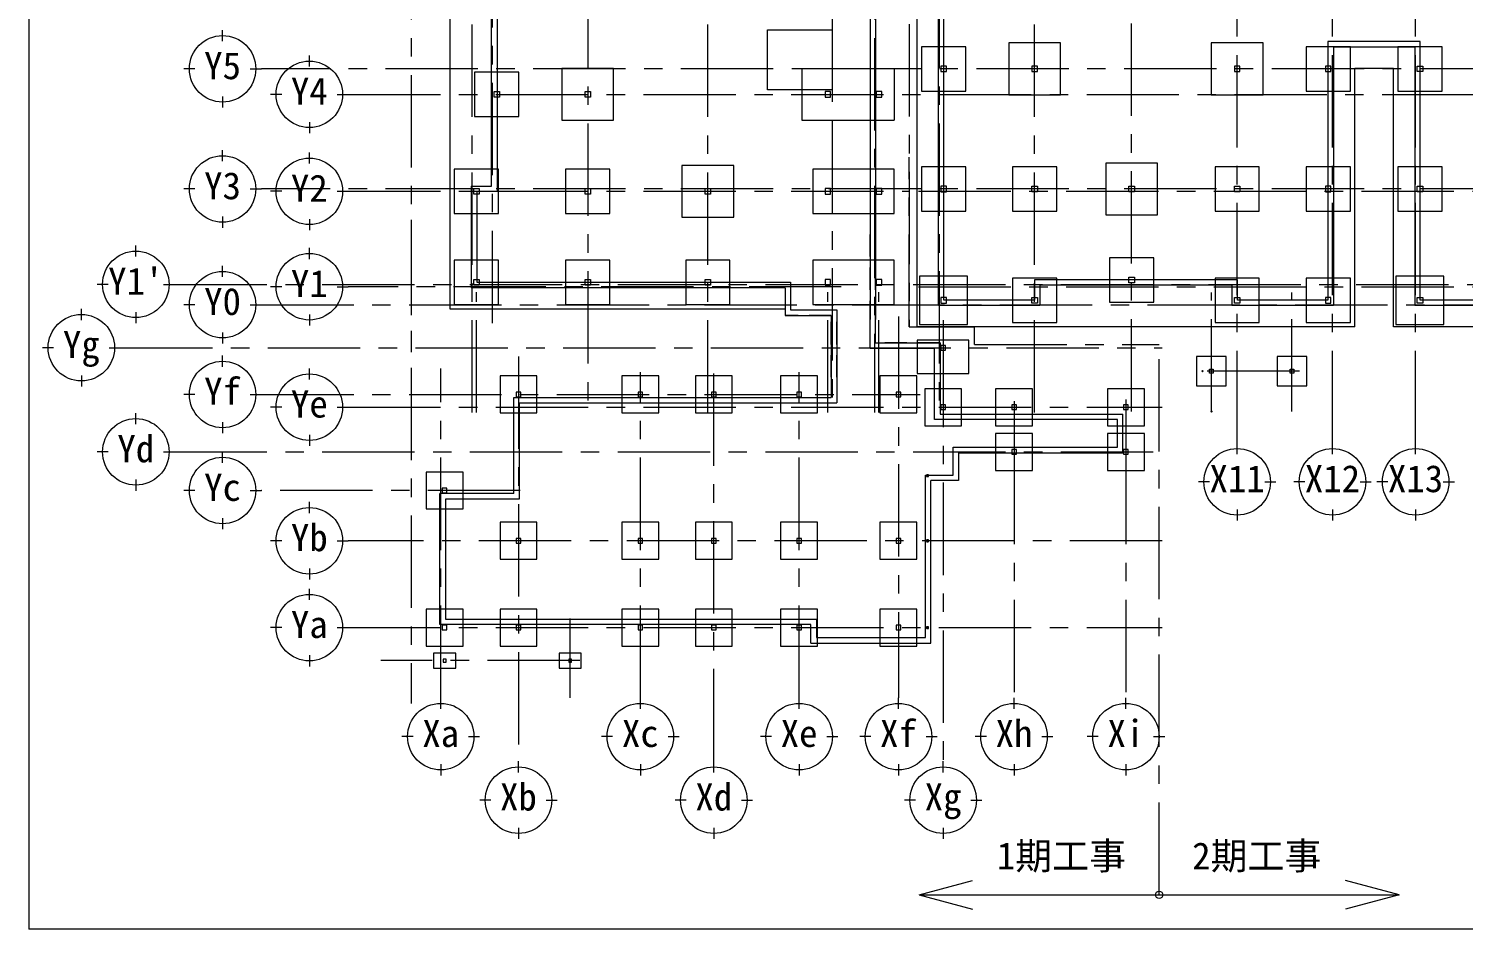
# Model space of a CAD drawing. Units: millimetres on the paper, enlarged 200 times, with parts at 1:1000. Extents: x -59400 to 184562, y -133173 to 46006.
# Drawn here: x 140766 to 156306, y 10393 to 20142 of the extents above; entities that cross this region are included whole.
import ezdxf
from ezdxf.enums import TextEntityAlignment as Align

# ---------------------------------------------------------------- set-up
doc = ezdxf.new("R2010")
doc.units = ezdxf.units.MM
doc.header["$LTSCALE"] = 200
doc.linetypes.add('CHAIN1', pattern=[8, 5, -1, 1, -1])
doc.linetypes.add('DASHED1', pattern=[1.8, 1.2, -0.6])
for name, color, linetype, lineweight in [('E-0', 4, 'CHAIN1', 5), ('E-1', 2, 'Continuous', 18), ('E-2', 7, 'Continuous', 9), ('E-3', 4, 'Continuous', 5), ('E-4', 3, 'Continuous', 13), ('E-5', 3, 'Continuous', 13), ('E-8', 2, 'Continuous', 18), ('E-A', 3, 'Continuous', 13), ('E-B', 2, 'CHAIN1', 18), ('E-E', 3, 'Continuous', 13)]:
    doc.layers.add(name, color=color, linetype=linetype, lineweight=lineweight)
doc.styles.add('ＭＳ ゴシック', font='')
doc.styles.get('ＭＳ ゴシック').set_extended_font_data('MS Gothic')

msp = doc.modelspace()

# ---------------------------------------------------------------- linework, layer by layer
at = {"layer": 'E-0', "color": 6, "linetype": 'Continuous', "lineweight": 20}
for p, q in [((140766.2, 31464.7), (140766.2, 10392.8)), ((150411.1, 10766.4), (155611.1, 10766.4)), ((165548.3, 10392.8), (140766.2, 10392.8))]:
    msp.add_line(p, q, dxfattribs=at)
at = {"layer": 'E-0'}
for p, q in [((145789.7, 16956), (145789.7, 29640.5)), ((149929.7, 29640.5), (149929.7, 15987.2)), ((145569.7, 15987.2), (145569.7, 28717.2)), ((150629.7, 28717.2), (150629.7, 15987.2)), ((154889.7, 15656.9), (154889.7, 28717.2)), ((155789.7, 15656.9), (155789.7, 28717.2)), ((149469.7, 27149.6), (149469.7, 15987.2)), ((150404.1, 18381.9), (162571.4, 18381.9)), ((142346.5, 17374.9), (163511.4, 17374.9)), ((149568.7, 17348.9), (144226.5, 17348.9)), ((150404.1, 17348.9), (162571.4, 17348.9)), ((153577.7, 15998.7), (153577.7, 17286.6)), ((154449.7, 15998.7), (154449.7, 17286.6)), ((143286.5, 17154.9), (161631.4, 17154.9)), ((145229.7, 12898.9), (145229.7, 16462.4)), ((154531.4, 16434.9), (153454.8, 16434.9)), ((151439.7, 16111), (151439.7, 15416.9)), ((152651.7, 16129.5), (152651.7, 15416.5)), ((146736, 13300.9), (144580.3, 13300.9))]:
    msp.add_line(p, q, dxfattribs=at)
at = {"layer": 'E-0', "color": 6, "lineweight": 20}
for p, q in [((150302.7, 16914.9), (150302.7, 18752.8)), ((150302.7, 16914.9), (151011.7, 16914.9)), ((151011.7, 16721.9), (151011.7, 16914.9)), ((151011.7, 16721.9), (153011.1, 16721.9)), ((153011.1, 10766.4), (153011.1, 16714.5))]:
    msp.add_line(p, q, dxfattribs=at)
msp.add_lwpolyline([(150302.7, 20191.9), (150302.7, 16914.9), (151011.7, 16914.9)], dxfattribs=at)
at = {"layer": 'E-0', "color": 6, "linetype": 'Continuous', "lineweight": 20}
msp.add_circle((153011.1, 10766.4), 40, dxfattribs=at)
at = {"layer": 'E-1'}
for p, q in [((149142.7, 19711.9), (149142.7, 19151.9)), ((149142.7, 19151.9), (150142.7, 19151.9)), ((149259.7, 18621.9), (149259.7, 18141.9)), ((150139.7, 18621.9), (149259.7, 18621.9)), ((150139.7, 18141.9), (150139.7, 18621.9)), ((149259.7, 18141.9), (150139.7, 18141.9)), ((149259.7, 17635.9), (149259.7, 17155.9)), ((150139.7, 17635.9), (149259.7, 17635.9)), ((150139.7, 17155.9), (150139.7, 17635.9)), ((149259.7, 17155.9), (150139.7, 17155.9)), ((150391.7, 16768.9), (150391.7, 16408.9)), ((150951.7, 16768.9), (150391.7, 16768.9)), ((150951.7, 16408.9), (150951.7, 16768.9)), ((150391.7, 16408.9), (150951.7, 16408.9)), ((150471.7, 16244.9), (150471.7, 15844.9)), ((151239.7, 16244.9), (151239.7, 15844.9)), ((152451.7, 16244.9), (152451.7, 15844.9)), ((150471.7, 15844.9), (150871.7, 15844.9)), ((151239.7, 15844.9), (151639.7, 15844.9)), ((151239.7, 15760.9), (151239.7, 15360.9)), ((152451.7, 15844.9), (152851.7, 15844.9)), ((152451.7, 15760.9), (152451.7, 15360.9)), ((151239.7, 15360.9), (151639.7, 15360.9)), ((152451.7, 15360.9), (152851.7, 15360.9))]:
    msp.add_line(p, q, dxfattribs=at)
at = {"layer": 'E-1', "linetype": 'DASHED1'}
for p, q in [((150391.7, 16768.9), (150391.7, 16408.9)), ((150951.7, 16768.9), (150391.7, 16768.9)), ((150951.7, 16408.9), (150951.7, 16768.9)), ((150391.7, 16408.9), (150951.7, 16408.9))]:
    msp.add_line(p, q, dxfattribs=at)
at = {"layer": 'E-1', "color": 3, "lineweight": 13}
for p, q in [((145871.7, 16382.9), (145871.7, 15982.9)), ((147191.7, 16382.9), (147191.7, 15982.9)), ((147987.7, 16382.9), (147987.7, 15982.9)), ((148911.7, 16382.9), (148911.7, 15982.9)), ((149987.7, 16382.9), (149987.7, 15982.9)), ((145871.7, 15982.9), (146271.7, 15982.9)), ((147191.7, 15982.9), (147591.7, 15982.9)), ((147987.7, 15982.9), (148387.7, 15982.9)), ((148911.7, 15982.9), (149311.7, 15982.9)), ((149987.7, 15982.9), (150387.7, 15982.9)), ((145071.7, 15342.9), (145071.7, 14942.9)), ((145071.7, 14942.9), (145471.7, 14942.9)), ((145871.7, 14798.9), (145871.7, 14398.9)), ((147191.7, 14798.9), (147191.7, 14398.9)), ((147987.7, 14798.9), (147987.7, 14398.9)), ((148911.7, 14798.9), (148911.7, 14398.9)), ((145871.7, 14398.9), (146271.7, 14398.9)), ((147191.7, 14398.9), (147591.7, 14398.9)), ((147987.7, 14398.9), (148387.7, 14398.9)), ((148911.7, 14398.9), (149311.7, 14398.9)), ((145071.7, 13858.9), (145071.7, 13458.9)), ((145871.7, 13858.9), (145871.7, 13458.9)), ((147191.7, 13858.9), (147191.7, 13458.9)), ((147987.7, 13858.9), (147987.7, 13458.9)), ((148911.7, 13858.9), (148911.7, 13458.9)), ((149987.7, 13858.9), (149987.7, 13458.9)), ((145071.7, 13458.9), (145471.7, 13458.9)), ((145871.7, 13458.9), (146271.7, 13458.9)), ((147191.7, 13458.9), (147591.7, 13458.9)), ((147987.7, 13458.9), (148387.7, 13458.9)), ((148911.7, 13458.9), (149311.7, 13458.9)), ((149987.7, 13458.9), (150387.7, 13458.9))]:
    msp.add_line(p, q, dxfattribs=at)
at = {"layer": 'E-1'}
for points in [[(150436.7, 19467.9), (150916.7, 19467.9), (150916.7, 19947.9), (150436.7, 19947.9)], [(151382.7, 19427.9), (151942.7, 19427.9), (151942.7, 19987.9), (151382.7, 19987.9)], [(153576.7, 19427.9), (154136.7, 19427.9), (154136.7, 19987.9), (153576.7, 19987.9)], [(154602.7, 19467.9), (155082.7, 19467.9), (155082.7, 19947.9), (154602.7, 19947.9)], [(155596.7, 19467.9), (156076.7, 19467.9), (156076.7, 19947.9), (155596.7, 19947.9)], [(145596.7, 19191.9), (146076.7, 19191.9), (146076.7, 19671.9), (145596.7, 19671.9)], [(146542.7, 19151.9), (147102.7, 19151.9), (147102.7, 19711.9), (146542.7, 19711.9)], [(147842.7, 18101.9), (148402.7, 18101.9), (148402.7, 18661.9), (147842.7, 18661.9)], [(152432.7, 18127.9), (152992.7, 18127.9), (152992.7, 18687.9), (152432.7, 18687.9)], [(145376.7, 18141.9), (145856.7, 18141.9), (145856.7, 18621.9), (145376.7, 18621.9)], [(146582.7, 18141.9), (147062.7, 18141.9), (147062.7, 18621.9), (146582.7, 18621.9)], [(150436.7, 18167.9), (150916.7, 18167.9), (150916.7, 18647.9), (150436.7, 18647.9)], [(151422.7, 18167.9), (151902.7, 18167.9), (151902.7, 18647.9), (151422.7, 18647.9)], [(153616.7, 18167.9), (154096.7, 18167.9), (154096.7, 18647.9), (153616.7, 18647.9)], [(154602.7, 18167.9), (155082.7, 18167.9), (155082.7, 18647.9), (154602.7, 18647.9)], [(155596.7, 18167.9), (156076.7, 18167.9), (156076.7, 18647.9), (155596.7, 18647.9)], [(145376.7, 17155.9), (145856.7, 17155.9), (145856.7, 17635.9), (145376.7, 17635.9)], [(146582.7, 17155.9), (147062.7, 17155.9), (147062.7, 17635.9), (146582.7, 17635.9)], [(147882.7, 17155.9), (148362.7, 17155.9), (148362.7, 17635.9), (147882.7, 17635.9)], [(152472.7, 17181.9), (152952.7, 17181.9), (152952.7, 17661.9), (152472.7, 17661.9)], [(150416.7, 16941.9), (150936.7, 16941.9), (150936.7, 17461.9), (150416.7, 17461.9)], [(151422.7, 16961.9), (151902.7, 16961.9), (151902.7, 17441.9), (151422.7, 17441.9)], [(153616.7, 16961.9), (154096.7, 16961.9), (154096.7, 17441.9), (153616.7, 17441.9)], [(154602.7, 16961.9), (155082.7, 16961.9), (155082.7, 17441.9), (154602.7, 17441.9)], [(155576.7, 16941.9), (156096.7, 16941.9), (156096.7, 17461.9), (155576.7, 17461.9)], [(153417.7, 16274.9), (153737.7, 16274.9), (153737.7, 16594.9), (153417.7, 16594.9)], [(154289.7, 16274.9), (154609.7, 16274.9), (154609.7, 16594.9), (154289.7, 16594.9)]]:
    msp.add_lwpolyline(points, close=True, dxfattribs=at)
for points in [[(149142.7, 19711.9), (150142.7, 19711.9), (150142.7, 19151.9)], [(150871.7, 15844.9), (150871.7, 16244.9), (150471.7, 16244.9)], [(151639.7, 15844.9), (151639.7, 16244.9), (151239.7, 16244.9)], [(152851.7, 15844.9), (152851.7, 16244.9), (152451.7, 16244.9)], [(151639.7, 15360.9), (151639.7, 15760.9), (151239.7, 15760.9)], [(152851.7, 15360.9), (152851.7, 15760.9), (152451.7, 15760.9)]]:
    msp.add_lwpolyline(points, dxfattribs=at)
at = {"layer": 'E-1', "color": 3, "lineweight": 13}
for points in [[(146271.7, 15982.9), (146271.7, 16382.9), (145871.7, 16382.9)], [(147591.7, 15982.9), (147591.7, 16382.9), (147191.7, 16382.9)], [(148387.7, 15982.9), (148387.7, 16382.9), (147987.7, 16382.9)], [(149311.7, 15982.9), (149311.7, 16382.9), (148911.7, 16382.9)], [(150387.7, 15982.9), (150387.7, 16382.9), (149987.7, 16382.9)], [(145471.7, 14942.9), (145471.7, 15342.9), (145071.7, 15342.9)], [(146271.7, 14398.9), (146271.7, 14798.9), (145871.7, 14798.9)], [(147591.7, 14398.9), (147591.7, 14798.9), (147191.7, 14798.9)], [(148387.7, 14398.9), (148387.7, 14798.9), (147987.7, 14798.9)], [(149311.7, 14398.9), (149311.7, 14798.9), (148911.7, 14798.9)], [(145471.7, 13458.9), (145471.7, 13858.9), (145071.7, 13858.9)], [(146271.7, 13458.9), (146271.7, 13858.9), (145871.7, 13858.9)], [(147591.7, 13458.9), (147591.7, 13858.9), (147191.7, 13858.9)], [(148387.7, 13458.9), (148387.7, 13858.9), (147987.7, 13858.9)], [(149311.7, 13458.9), (149311.7, 13858.9), (148911.7, 13858.9)], [(150387.7, 13458.9), (150387.7, 13858.9), (149987.7, 13858.9)]]:
    msp.add_lwpolyline(points, dxfattribs=at)
for points in [[(149987.7, 14398.9), (150387.7, 14398.9), (150387.7, 14798.9), (149987.7, 14798.9)], [(145151.7, 13220.9), (145391.7, 13220.9), (145391.7, 13380.9), (145151.7, 13380.9)], [(146511.7, 13220.9), (146751.7, 13220.9), (146751.7, 13380.9), (146511.7, 13380.9)]]:
    msp.add_lwpolyline(points, close=True, dxfattribs=at)
at = {"layer": 'E-2'}
for p, q in [((149879.7, 20704.9), (149879.7, 16995.9)), ((149939.7, 20644.9), (149939.7, 16995.9)), ((150389.7, 16914.9), (150389.7, 20544.9)), ((154899.7, 19944.9), (155779.7, 19944.9)), ((154899.7, 19944.9), (154899.7, 17144.9)), ((155779.7, 19944.9), (155779.7, 17144.9)), ((155549.7, 16914.9), (155549.7, 19714.9)), ((145559.7, 18438.9), (145559.7, 17338.9)), ((148959.7, 17338.9), (145559.7, 17338.9)), ((148959.7, 17338.9), (148959.7, 17038.9)), ((153799.7, 17364.9), (151719.7, 17364.9)), ((151719.7, 17364.9), (151719.7, 17144.9)), ((153799.7, 17364.9), (153799.7, 17144.9)), ((149019.7, 17098.9), (149519.7, 17098.9)), ((149519.7, 17098.9), (149519.7, 16995.9)), ((154899.7, 17144.9), (153799.7, 17144.9)), ((156879.7, 17144.9), (155779.7, 17144.9)), ((148959.7, 17038.9), (149459.7, 17038.9)), ((149459.7, 17038.9), (149459.7, 16995.9)), ((149459.7, 16955.9), (149459.7, 16150.9)), ((149519.7, 16955.9), (149519.7, 16090.9)), ((149879.7, 16680.9), (149879.7, 16955.9)), ((149939.7, 16740.9), (149939.7, 16955.9)), ((155129.7, 16914.9), (150389.7, 16914.9)), ((160289.7, 16914.9), (155549.7, 16914.9)), ((149459.7, 16725.3), (149459.7, 16760.6)), ((149519.7, 16725.3), (149519.7, 16771.6)), ((150579.7, 16680.9), (149879.7, 16680.9)), ((149939.7, 16740.9), (150639.7, 16740.9)), ((150579.7, 15910.9), (150579.7, 16680.9)), ((150639.7, 16740.9), (150639.7, 15970.9)), ((146019.7, 15110.9), (146019.7, 16150.9)), ((146019.7, 16150.9), (149459.7, 16150.9)), ((146079.7, 16090.9), (149519.7, 16090.9)), ((152559.7, 15910.9), (150579.7, 15910.9)), ((150639.7, 15970.9), (152619.7, 15970.9)), ((152559.7, 15610.9), (152559.7, 15910.9)), ((152619.7, 15550.9), (152619.7, 15970.9)), ((150779.7, 15610.9), (152559.7, 15610.9)), ((150779.7, 15310.9), (150779.7, 15610.9)), ((150839.7, 15550.9), (152619.7, 15550.9)), ((150839.7, 15550.9), (150839.7, 15250.9)), ((150479.7, 13550.9), (150479.7, 15310.9)), ((150479.7, 15310.9), (150779.7, 15310.9)), ((150539.7, 13490.9), (150539.7, 15250.9)), ((150839.7, 15250.9), (150539.7, 15250.9)), ((146019.7, 15110.9), (145219.7, 15110.9)), ((145219.7, 13690.9), (145219.7, 15110.9)), ((149239.7, 13490.9), (150539.7, 13490.9))]:
    msp.add_line(p, q, dxfattribs=at)
at = {"layer": 'E-2', "linetype": 'DASHED1'}
for p, q in [((149879.7, 16955.9), (149879.7, 17968.3)), ((149939.7, 16955.9), (149939.7, 17968.3)), ((148959.7, 17338.9), (148959.7, 17038.9)), ((149519.7, 17098.9), (149519.7, 16955.9)), ((149459.7, 17038.9), (148959.7, 17038.9)), ((149459.7, 17038.9), (149459.7, 16955.9)), ((149459.7, 16368.8), (149459.7, 16995.9)), ((149519.7, 16368.8), (149519.7, 16995.9)), ((149879.7, 16680.9), (149879.7, 16995.9)), ((149939.7, 16740.9), (149939.7, 16995.9)), ((153011.7, 16914.9), (150389.7, 16914.9)), ((150579.7, 16680.9), (149879.7, 16680.9)), ((150639.7, 16740.9), (149939.7, 16740.9)), ((150579.7, 16368.8), (150579.7, 16680.9)), ((150639.7, 16740.9), (150639.7, 16368.8))]:
    msp.add_line(p, q, dxfattribs=at)
at = {"layer": 'E-2'}
for points in [[(145329.7, 21848.9), (145329.7, 17108.9), (148959.7, 17108.9)], [(156819.7, 17204.9), (155839.7, 17204.9), (155839.7, 20004.9), (154839.7, 20004.9), (154839.7, 17204.9), (153859.7, 17204.9), (153859.7, 17424.9), (151659.7, 17424.9), (151659.7, 17204.9), (150679.7, 17204.9), (150679.7, 20604.9), (150379.7, 20604.9), (150379.7, 20704.9), (149879.7, 20704.9)], [(145559.7, 18438.9), (145779.7, 18438.9), (145779.7, 20518.9), (145559.7, 20518.9)], [(145839.7, 20578.9), (145839.7, 18378.9), (145619.7, 18378.9), (145619.7, 17398.9), (149019.7, 17398.9), (149019.7, 17098.9)], [(151719.7, 17144.9), (150619.7, 17144.9), (150619.7, 20544.9)], [(155129.7, 16914.9), (155129.7, 19714.9), (155549.7, 19714.9)], [(146079.7, 16090.9), (146079.7, 15050.9), (145279.7, 15050.9), (145279.7, 13750.9), (149299.7, 13750.9), (149299.7, 13550.9), (150479.7, 13550.9)], [(149239.7, 13490.9), (149239.7, 13690.9), (145219.7, 13690.9)]]:
    msp.add_lwpolyline(points, dxfattribs=at)
at = {"layer": 'E-3', "linetype": 'CHAIN1'}
for p, q in [((146822.7, 28717.2), (146822.7, 15987.2)), ((148122.7, 15987.2), (148122.7, 28717.2)), ((151662.7, 15987.2), (151662.7, 28717.2)), ((153856.7, 15656.9), (153856.7, 28717.2)), ((152712.7, 15999.1), (152712.7, 28557.2)), ((161631.4, 19707.9), (143286.5, 19707.9)), ((144226.5, 19431.9), (162571.4, 19431.9)), ((161631.4, 18407.9), (143286.5, 18407.9)), ((144226.5, 18381.9), (150304.2, 18381.9)), ((145616.7, 15987.2), (145616.7, 17288.9)), ((149422.7, 15987.2), (149422.7, 17288.9)), ((149976.7, 15987.2), (149976.7, 17288.9)), ((150676.7, 15987.2), (150676.7, 17094.9)), ((150187.7, 17027.7), (150187.7, 12898.9)), ((150671.7, 16828.3), (150671.7, 12211.2)), ((141756.7, 16688.9), (153043.8, 16688.9)), ((146071.7, 16594.3), (146071.7, 12211.2)), ((147391.7, 12898.9), (147391.7, 16423.7)), ((148187.7, 12211.2), (148187.7, 16423.7)), ((149111.7, 12898.9), (149111.7, 16423.7)), ((143286.5, 16182.9), (150422.9, 16182.9)), ((144226.5, 16044.9), (153043.8, 16044.9)), ((142346.5, 15560.9), (153043.8, 15560.9)), ((151439.7, 15560.9), (151439.7, 12898.9)), ((152651.7, 15560.9), (152651.7, 12898.9)), ((152651.7, 15560.9), (152651.7, 12898.9)), ((146091, 15142.9), (143286.5, 15142.9)), ((153043.8, 14598.9), (144226.5, 14598.9)), ((146631.7, 12898.9), (146631.7, 13757.6)), ((144226.5, 13658.9), (153043.8, 13658.9))]:
    msp.add_line(p, q, dxfattribs=at)
at = {"layer": 'E-4'}
for points in [[(150706.7, 19677.9), (150706.7, 19737.9), (150646.7, 19737.9), (150646.7, 19677.9)], [(151692.7, 19677.9), (151692.7, 19737.9), (151632.7, 19737.9), (151632.7, 19677.9)], [(153886.7, 19677.9), (153886.7, 19737.9), (153826.7, 19737.9), (153826.7, 19677.9)], [(154872.7, 19677.9), (154872.7, 19737.9), (154812.7, 19737.9), (154812.7, 19677.9)], [(155806.7, 19677.9), (155806.7, 19737.9), (155866.7, 19737.9), (155866.7, 19677.9)], [(145806.7, 19461.9), (145866.7, 19461.9), (145866.7, 19401.9), (145806.7, 19401.9)], [(146792.7, 19461.9), (146852.7, 19461.9), (146852.7, 19401.9), (146792.7, 19401.9)], [(149392.7, 19401.9), (149452.7, 19401.9), (149452.7, 19461.9), (149392.7, 19461.9)], [(149946.7, 19401.9), (150006.7, 19401.9), (150006.7, 19461.9), (149946.7, 19461.9)], [(145586.7, 18411.9), (145646.7, 18411.9), (145646.7, 18351.9), (145586.7, 18351.9)], [(146792.7, 18411.9), (146852.7, 18411.9), (146852.7, 18351.9), (146792.7, 18351.9)], [(148092.7, 18411.9), (148152.7, 18411.9), (148152.7, 18351.9), (148092.7, 18351.9)], [(149392.7, 18351.9), (149452.7, 18351.9), (149452.7, 18411.9), (149392.7, 18411.9)], [(149946.7, 18351.9), (150006.7, 18351.9), (150006.7, 18411.9), (149946.7, 18411.9)], [(150706.7, 18377.9), (150706.7, 18437.9), (150646.7, 18437.9), (150646.7, 18377.9)], [(151632.7, 18377.9), (151632.7, 18437.9), (151692.7, 18437.9), (151692.7, 18377.9)], [(152682.7, 18377.9), (152682.7, 18437.9), (152742.7, 18437.9), (152742.7, 18377.9)], [(153826.7, 18377.9), (153826.7, 18437.9), (153886.7, 18437.9), (153886.7, 18377.9)], [(154872.7, 18377.9), (154872.7, 18437.9), (154812.7, 18437.9), (154812.7, 18377.9)], [(155806.7, 18377.9), (155806.7, 18437.9), (155866.7, 18437.9), (155866.7, 18377.9)], [(145586.7, 17425.9), (145646.7, 17425.9), (145646.7, 17365.9), (145586.7, 17365.9)], [(146792.7, 17425.9), (146852.7, 17425.9), (146852.7, 17365.9), (146792.7, 17365.9)], [(148092.7, 17425.9), (148152.7, 17425.9), (148152.7, 17365.9), (148092.7, 17365.9)], [(149392.7, 17365.9), (149452.7, 17365.9), (149452.7, 17425.9), (149392.7, 17425.9)], [(149946.7, 17365.9), (150006.7, 17365.9), (150006.7, 17425.9), (149946.7, 17425.9)], [(152682.7, 17391.9), (152682.7, 17451.9), (152742.7, 17451.9), (152742.7, 17391.9)], [(150706.7, 17171.9), (150706.7, 17231.9), (150646.7, 17231.9), (150646.7, 17171.9)], [(151632.7, 17171.9), (151632.7, 17231.9), (151692.7, 17231.9), (151692.7, 17171.9)], [(153826.7, 17171.9), (153826.7, 17231.9), (153886.7, 17231.9), (153886.7, 17171.9)], [(154872.7, 17171.9), (154872.7, 17231.9), (154812.7, 17231.9), (154812.7, 17171.9)], [(155806.7, 17171.9), (155806.7, 17231.9), (155866.7, 17231.9), (155866.7, 17171.9)]]:
    msp.add_lwpolyline(points, close=True, dxfattribs=at)
at = {"layer": 'E-5'}
for points in [[(149469.7, 20128.9), (149469.7, 19478.9), (148769.7, 19478.9), (148769.7, 20128.9)], [(150646.7, 16663.9), (150696.7, 16663.9), (150696.7, 16713.9), (150646.7, 16713.9)], [(146046.7, 16157.9), (146096.7, 16157.9), (146096.7, 16207.9), (146046.7, 16207.9)], [(147366.7, 16157.9), (147416.7, 16157.9), (147416.7, 16207.9), (147366.7, 16207.9)], [(148162.7, 16157.9), (148212.7, 16157.9), (148212.7, 16207.9), (148162.7, 16207.9)], [(149086.7, 16157.9), (149136.7, 16157.9), (149136.7, 16207.9), (149086.7, 16207.9)], [(150162.7, 16157.9), (150212.7, 16157.9), (150212.7, 16207.9), (150162.7, 16207.9)], [(150646.7, 16019.9), (150696.7, 16019.9), (150696.7, 16069.9), (150646.7, 16069.9)], [(151414.7, 16019.9), (151464.7, 16019.9), (151464.7, 16069.9), (151414.7, 16069.9)], [(152626.7, 16019.9), (152676.7, 16019.9), (152676.7, 16069.9), (152626.7, 16069.9)], [(151414.7, 15535.9), (151464.7, 15535.9), (151464.7, 15585.9), (151414.7, 15585.9)], [(152626.7, 15535.9), (152676.7, 15535.9), (152676.7, 15585.9), (152626.7, 15585.9)], [(145246.7, 15117.9), (145296.7, 15117.9), (145296.7, 15167.9), (145246.7, 15167.9)], [(146046.7, 14573.9), (146096.7, 14573.9), (146096.7, 14623.9), (146046.7, 14623.9)], [(147366.7, 14573.9), (147416.7, 14573.9), (147416.7, 14623.9), (147366.7, 14623.9)], [(148162.7, 14573.9), (148212.7, 14573.9), (148212.7, 14623.9), (148162.7, 14623.9)], [(149086.7, 14573.9), (149136.7, 14573.9), (149136.7, 14623.9), (149086.7, 14623.9)], [(150162.7, 14573.9), (150212.7, 14573.9), (150212.7, 14623.9), (150162.7, 14623.9)], [(145246.7, 13633.9), (145296.7, 13633.9), (145296.7, 13683.9), (145246.7, 13683.9)], [(146046.7, 13633.9), (146096.7, 13633.9), (146096.7, 13683.9), (146046.7, 13683.9)], [(147366.7, 13633.9), (147416.7, 13633.9), (147416.7, 13683.9), (147366.7, 13683.9)], [(148162.7, 13633.9), (148212.7, 13633.9), (148212.7, 13683.9), (148162.7, 13683.9)], [(149086.7, 13633.9), (149136.7, 13633.9), (149136.7, 13683.9), (149086.7, 13683.9)], [(150162.7, 13633.9), (150212.7, 13633.9), (150212.7, 13683.9), (150162.7, 13683.9)], [(145256.7, 13285.9), (145286.7, 13285.9), (145286.7, 13315.9), (145256.7, 13315.9)], [(146616.7, 13285.9), (146646.7, 13285.9), (146646.7, 13315.9), (146616.7, 13315.9)]]:
    msp.add_lwpolyline(points, close=True, dxfattribs=at)
at = {"layer": 'E-5', "linetype": 'DASHED1'}
msp.add_lwpolyline([(150646.7, 16663.9), (150696.7, 16663.9), (150696.7, 16713.9), (150646.7, 16713.9)], close=True, dxfattribs=at)
at = {"layer": 'E-8'}
for p, q in [((142866.5, 20007.9), (142866.5, 20127.9)), ((143806.5, 19731.9), (143806.5, 19851.9)), ((142566.5, 19707.9), (142446.5, 19707.9)), ((143166.5, 19707.9), (143286.5, 19707.9)), ((143506.5, 19431.9), (143386.5, 19431.9)), ((144106.5, 19431.9), (144226.5, 19431.9)), ((142866.5, 19407.9), (142866.5, 19287.9)), ((143806.5, 19131.9), (143806.5, 19011.9)), ((142866.5, 18707.9), (142866.5, 18827.9)), ((143806.5, 18681.9), (143806.5, 18801.9)), ((142566.5, 18407.9), (142446.5, 18407.9)), ((143166.5, 18407.9), (143286.5, 18407.9)), ((143506.5, 18381.9), (143386.5, 18381.9)), ((144106.5, 18381.9), (144226.5, 18381.9)), ((142866.5, 18107.9), (142866.5, 17987.9)), ((143806.5, 18081.9), (143806.5, 17961.9)), ((141926.5, 17674.9), (141926.5, 17794.9)), ((143806.5, 17648.9), (143806.5, 17768.9)), ((142866.5, 17454.9), (142866.5, 17574.9)), ((141626.5, 17374.9), (141506.5, 17374.9)), ((142226.5, 17374.9), (142346.5, 17374.9)), ((143506.5, 17348.9), (143386.5, 17348.9)), ((144106.5, 17348.9), (144226.5, 17348.9)), ((141336.7, 16988.9), (141336.7, 17108.9)), ((142566.5, 17154.9), (142446.5, 17154.9)), ((143166.5, 17154.9), (143286.5, 17154.9)), ((141926.5, 17074.9), (141926.5, 16954.9)), ((143806.5, 17048.9), (143806.5, 16928.9)), ((142866.5, 16854.9), (142866.5, 16734.9)), ((141036.7, 16688.9), (140916.7, 16688.9)), ((141636.7, 16688.9), (141756.7, 16688.9)), ((142866.5, 16482.9), (142866.5, 16602.9)), ((141336.7, 16388.9), (141336.7, 16268.9)), ((143806.5, 16344.9), (143806.5, 16464.9)), ((142566.5, 16182.9), (142446.5, 16182.9)), ((143166.5, 16182.9), (143286.5, 16182.9)), ((143506.5, 16044.9), (143386.5, 16044.9)), ((144106.5, 16044.9), (144226.5, 16044.9)), ((141926.5, 15860.9), (141926.5, 15980.9)), ((142866.5, 15882.9), (142866.5, 15762.9)), ((143806.5, 15744.9), (143806.5, 15624.9)), ((141626.5, 15560.9), (141506.5, 15560.9)), ((142226.5, 15560.9), (142346.5, 15560.9)), ((142866.5, 15442.9), (142866.5, 15562.9)), ((153856.7, 15536.9), (153856.7, 15656.9)), ((154889.7, 15536.9), (154889.7, 15656.9)), ((155789.7, 15536.9), (155789.7, 15656.9)), ((141926.5, 15260.9), (141926.5, 15140.9)), ((153556.7, 15236.9), (153436.7, 15236.9)), ((154156.7, 15236.9), (154276.7, 15236.9)), ((154589.7, 15236.9), (154469.7, 15236.9)), ((155189.7, 15236.9), (155309.7, 15236.9)), ((155489.7, 15236.9), (155369.7, 15236.9)), ((156089.7, 15236.9), (156209.7, 15236.9)), ((142566.5, 15142.9), (142446.5, 15142.9)), ((143166.5, 15142.9), (143286.5, 15142.9)), ((143806.5, 14898.9), (143806.5, 15018.9)), ((153856.7, 14936.9), (153856.7, 14816.9)), ((154889.7, 14936.9), (154889.7, 14816.9)), ((155789.7, 14936.9), (155789.7, 14816.9)), ((142866.5, 14842.9), (142866.5, 14722.9)), ((143506.5, 14598.9), (143386.5, 14598.9)), ((144106.5, 14598.9), (144226.5, 14598.9)), ((143806.5, 14298.9), (143806.5, 14178.9)), ((143806.5, 13958.9), (143806.5, 14078.9)), ((143506.5, 13658.9), (143386.5, 13658.9)), ((144106.5, 13658.9), (144226.5, 13658.9)), ((143806.5, 13358.9), (143806.5, 13238.9)), ((145229.7, 12778.9), (145229.7, 12898.9)), ((147391.7, 12778.9), (147391.7, 12898.9)), ((149111.7, 12778.9), (149111.7, 12898.9)), ((150187.7, 12778.9), (150187.7, 12898.9)), ((151439.7, 12778.9), (151439.7, 12898.9)), ((152651.7, 12778.9), (152651.7, 12898.9)), ((144929.7, 12478.9), (144809.7, 12478.9)), ((145529.7, 12478.9), (145649.7, 12478.9)), ((147091.7, 12478.9), (146971.7, 12478.9)), ((147691.7, 12478.9), (147811.7, 12478.9)), ((148811.7, 12478.9), (148691.7, 12478.9)), ((149411.7, 12478.9), (149531.7, 12478.9)), ((149887.7, 12478.9), (149767.7, 12478.9)), ((150487.7, 12478.9), (150607.7, 12478.9)), ((151139.7, 12478.9), (151019.7, 12478.9)), ((151739.7, 12478.9), (151859.7, 12478.9)), ((152351.7, 12478.9), (152231.7, 12478.9)), ((152951.7, 12478.9), (153071.7, 12478.9)), ((145229.7, 12178.9), (145229.7, 12058.9)), ((146071.7, 12091.2), (146071.7, 12211.2)), ((147391.7, 12178.9), (147391.7, 12058.9)), ((148187.7, 12091.2), (148187.7, 12211.2)), ((149111.7, 12178.9), (149111.7, 12058.9)), ((150187.7, 12178.9), (150187.7, 12058.9)), ((150671.7, 12091.2), (150671.7, 12211.2)), ((151439.7, 12178.9), (151439.7, 12058.9)), ((152651.7, 12178.9), (152651.7, 12058.9)), ((145771.7, 11791.2), (145651.7, 11791.2)), ((146371.7, 11791.2), (146491.7, 11791.2)), ((147887.7, 11791.2), (147767.7, 11791.2)), ((148487.7, 11791.2), (148607.7, 11791.2)), ((150371.7, 11791.2), (150251.7, 11791.2)), ((150971.7, 11791.2), (151091.7, 11791.2)), ((146071.7, 11491.2), (146071.7, 11371.2)), ((148187.7, 11491.2), (148187.7, 11371.2)), ((150671.7, 11491.2), (150671.7, 11371.2))]:
    msp.add_line(p, q, dxfattribs=at)
at = {"layer": 'E-8', "color": 1}
for p, q in [((150411.1, 10766.4), (150990.7, 10921.7)), ((155611.1, 10766.4), (155031.6, 10921.7)), ((150411.1, 10766.4), (150990.7, 10611.1)), ((155611.1, 10766.4), (155031.6, 10611.1))]:
    msp.add_line(p, q, dxfattribs=at)
at = {"layer": 'E-8'}
for centre in [(142866.5, 19707.9), (143806.5, 19431.9), (142866.5, 18407.9), (143806.5, 18381.9), (141926.5, 17374.9), (143806.5, 17348.9), (142866.5, 17154.9), (141336.7, 16688.9), (142866.5, 16182.9), (143806.5, 16044.9), (141926.5, 15560.9), (153856.7, 15236.9), (154889.7, 15236.9), (155789.7, 15236.9), (142866.5, 15142.9), (143806.5, 14598.9), (143806.5, 13658.9), (145229.7, 12478.9), (147391.7, 12478.9), (149111.7, 12478.9), (150187.7, 12478.9), (151439.7, 12478.9), (152651.7, 12478.9), (146071.7, 11791.2), (148187.7, 11791.2), (150671.7, 11791.2)]:
    msp.add_circle(centre, 360, dxfattribs=at)
at = {"layer": 'E-A'}
for p, q in [((150492.7, 15309.9), (150492.7, 15295.9)), ((150494.7, 15308.9), (150494.7, 15296.9)), ((150509.7, 15312.9), (150495.7, 15312.9)), ((150495.7, 15292.9), (150509.7, 15292.9)), ((150508.7, 15310.9), (150496.7, 15310.9)), ((150496.7, 15294.9), (150508.7, 15294.9)), ((150510.7, 15296.9), (150510.7, 15308.9)), ((150512.7, 15295.9), (150512.7, 15309.9)), ((150509.7, 14608.9), (150495.7, 14608.9)), ((150492.7, 14605.9), (150492.7, 14591.9)), ((150494.7, 14604.9), (150494.7, 14592.9)), ((150495.7, 14588.9), (150509.7, 14588.9)), ((150508.7, 14606.9), (150496.7, 14606.9)), ((150496.7, 14590.9), (150508.7, 14590.9)), ((150510.7, 14592.9), (150510.7, 14604.9)), ((150512.7, 14591.9), (150512.7, 14605.9)), ((150492.7, 13665.9), (150492.7, 13651.9)), ((150494.7, 13664.9), (150494.7, 13652.9)), ((150509.7, 13668.9), (150495.7, 13668.9)), ((150495.7, 13648.9), (150509.7, 13648.9)), ((150508.7, 13666.9), (150496.7, 13666.9)), ((150496.7, 13650.9), (150508.7, 13650.9)), ((150510.7, 13652.9), (150510.7, 13664.9)), ((150512.7, 13651.9), (150512.7, 13665.9))]:
    msp.add_line(p, q, dxfattribs=at)
at = {"layer": 'E-A', "color": 2, "lineweight": 18}
for centre in [(153481.2, 16434.9), (153577.7, 15998.7)]:
    msp.add_circle(centre, 6, dxfattribs=at)
at = {"layer": 'E-A'}
for centre, radius, start, end in [((150495.7, 15309.9), 3, 90, 180), ((150495.7, 15295.9), 3, 180, 270), ((150496.7, 15308.9), 2, 90, 180), ((150496.7, 15296.9), 2, 180, 270), ((150508.7, 15308.9), 2, 0, 90), ((150508.7, 15296.9), 2, 270, 0), ((150509.7, 15309.9), 3, 0, 90), ((150509.7, 15295.9), 3, 270, 0), ((150495.7, 14605.9), 3, 90, 180), ((150509.7, 14605.9), 3, 0, 90), ((150495.7, 14591.9), 3, 180, 270), ((150496.7, 14604.9), 2, 90, 180), ((150496.7, 14592.9), 2, 180, 270), ((150508.7, 14604.9), 2, 0, 90), ((150508.7, 14592.9), 2, 270, 0), ((150509.7, 14591.9), 3, 270, 0), ((150495.7, 13665.9), 3, 90, 180), ((150495.7, 13651.9), 3, 180, 270), ((150496.7, 13664.9), 2, 90, 180), ((150496.7, 13652.9), 2, 180, 270), ((150508.7, 13664.9), 2, 0, 90), ((150508.7, 13652.9), 2, 270, 0), ((150509.7, 13665.9), 3, 0, 90), ((150509.7, 13651.9), 3, 270, 0)]:
    msp.add_arc(centre, radius, start, end, dxfattribs=at)
at = {"layer": 'E-B'}
for p, q in [((144909.7, 29241.2), (144909.7, 15574.2)), ((144909.7, 18072.3), (144909.7, 12836.7))]:
    msp.add_line(p, q, dxfattribs=at)
at = {"layer": 'E-E'}
for points in [[(153557.7, 16454.9), (153597.7, 16454.9), (153597.7, 16414.9), (153557.7, 16414.9)], [(154429.7, 16454.9), (154469.7, 16454.9), (154469.7, 16414.9), (154429.7, 16414.9)]]:
    msp.add_lwpolyline(points, close=True, dxfattribs=at)

# ---------------------------------------------------------------- texts
at = {"layer": 'E-0', "color": 7, "style": 'ＭＳ ゴシック'}
for s, p in [('1期工事', (151253.1, 10952.7)), ('2期工事', (153369.2, 10952.7))]:
    msp.add_text(s, height=293.3, dxfattribs=at).set_placement(p, align=Align.BOTTOM_LEFT)
at = {"layer": 'E-8', "color": 7, "style": 'ＭＳ ゴシック'}
for s, p in [('Y5', (142666.5, 19507.9)), ('Y4', (143606.5, 19231.9)), ('Y3', (142666.5, 18207.9)), ('Y2', (143606.5, 18181.9)), ("Y1'", (141626.5, 17174.9)), ('Y1', (143606.5, 17148.9)), ('Y0', (142666.5, 16954.9)), ('Yg', (141136.7, 16488.9)), ('Yf', (142666.5, 15982.9)), ('Ye', (143606.5, 15844.9)), ('Yd', (141726.5, 15360.9)), ('X11', (153556.7, 15036.9)), ('X12', (154589.7, 15036.9)), ('X13', (155489.7, 15036.9)), ('Yc', (142666.5, 14942.9)), ('Yb', (143606.5, 14398.9)), ('Ya', (143606.5, 13458.9)), ('Xa', (145029.7, 12278.9)), ('Xc', (147191.7, 12278.9)), ('Xe', (148911.7, 12278.9)), ('Xf', (149987.7, 12278.9)), ('Xh', (151239.7, 12278.9)), ('Xi', (152451.7, 12278.9)), ('Xb', (145871.7, 11591.2)), ('Xd', (147987.7, 11591.2)), ('Xg', (150471.7, 11591.2))]:
    msp.add_text(s, height=293.3, dxfattribs=at).set_placement(p, align=Align.BOTTOM_LEFT)

doc.saveas('drawing.dxf')
